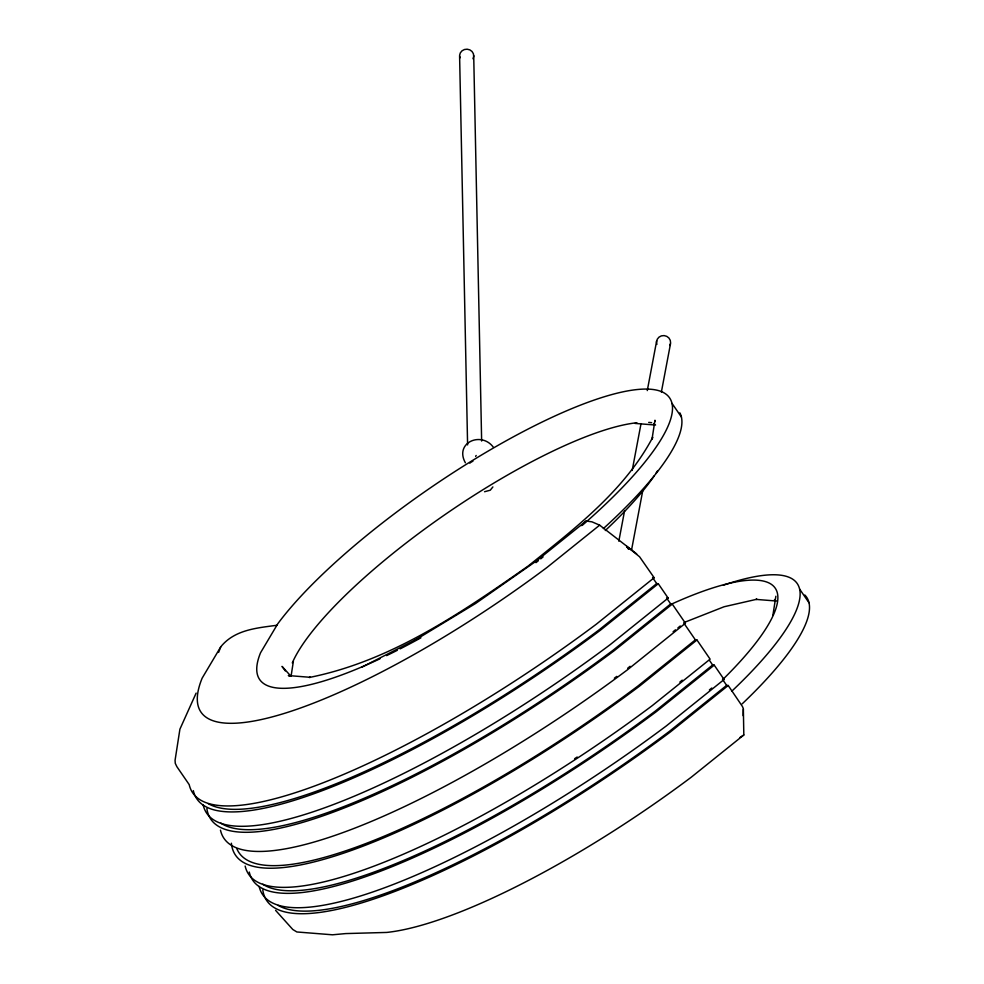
<?xml version="1.0" encoding="UTF-8"?>
<svg xmlns="http://www.w3.org/2000/svg" width="984" height="984" viewBox="0 0 984 984"><rect width="100%" height="100%" fill="white"/><g stroke="black" fill="none" stroke-linecap="round" stroke-linejoin="round"><path stroke-width="1.48" d="M278.152 905.391A363.809 89.667 -34.5 0 0 669.28 731.456L726.647 685.368L728.209 685.491L742.403 706.438L743.326 708.578L743.129 715.7M743.363 709.144L743.818 734.986L691.174 777.274A315.483 77.761 -34.5 0 1 386.638 932.438L345.692 933.582L332.531 934.8L296.873 931.971L292.814 929.511L275.582 910.348M291.092 676.069L293.38 661.334M772.883 615.369L775.872 596.218M618.825 541.212L624.52 511.09M632.195 470.426L641.014 423.735M647.275 390.599L656.66 340.894M631.507 550.216L642.884 489.958M661.371 392.062L670.485 343.859M218.596 652.417L220.797 646.771C234.623 629.698 256.787 628.013 276.885 625.27M196.136 693.093L179.912 729.169L175.066 760.312L175.275 763.35L176.862 766.659L189.199 784.617A368.053 90.713 -34.5 0 0 596.39 624.139L654.163 577.731L639.563 556.76L626.808 546.415L628.555 548.949M475.641 456.392L476.17 455.469M220.797 646.771L202.15 678.148A315.483 77.761 -34.5 0 0 547.006 567.448L599.65 525.161L636.685 553.894M492.886 486.932L490.266 490.204L484.558 491.717M581.15 525.616L586.132 521.016L591.999 521.852L599.65 525.161M586.132 521.016L536.464 560.917L475.53 603.524L413.452 641.138M535.972 562.651L538.334 560.745M540.696 558.851L543.07 556.944M203.184 804.974A368.053 90.713 -34.5 0 0 610.375 644.495L668.148 598.087L658.284 583.721L656.709 583.586L599.342 629.674A363.809 89.667 -34.5 0 1 208.227 803.62M658.284 583.721L600.498 630.129A368.053 90.713 -34.5 0 1 193.319 790.607M220.465 830.127A368.053 90.713 -34.5 0 0 627.657 669.649L685.43 623.229L672.269 604.078L670.694 603.942L613.339 650.03A363.809 89.667 -34.5 0 1 220.859 823.128M672.269 604.078L614.496 650.486A368.053 90.713 -34.5 0 1 206.861 808.565M627.694 668.234L630.08 666.303M673.105 631.74L675.491 629.821M677.89 627.903L680.276 625.984M245.151 866.043A368.053 90.713 -34.5 0 0 652.331 705.565L710.116 659.157L696.955 639.994L695.38 639.871L638.013 685.959A363.809 89.667 -34.5 0 1 236.923 848.909M696.955 639.994L639.169 686.414A368.053 90.713 -34.5 0 1 231.388 843.226M679.858 682.072L682.256 680.153M259.136 886.399A368.053 90.713 -34.5 0 0 666.328 725.921L724.101 679.514L714.224 665.135L712.65 665.012L655.295 711.1A363.809 89.667 -34.5 0 1 262.814 884.198M714.224 665.135L656.451 711.555A368.053 90.713 -34.5 0 1 249.26 872.033M709.378 689.944L711.776 688.025M728.209 685.491L670.436 731.911A368.053 90.713 -34.5 0 1 262.802 889.991M740.091 737.385L743.818 734.986M361.989 667.103L417.942 638.591M684.237 622.454L724.113 606.747L756.942 599.231L755.921 599.391L776.462 601.015M635.012 423.415L655.553 425.051M654.163 577.731L652.601 577.608L656.709 583.586M668.148 598.087L666.586 597.964L670.694 603.942M724.101 679.514L722.527 679.39L726.647 685.368M290.71 676.316L288.337 675.565L310.354 677.312L309.333 677.472C390.857 661.186 461.398 612.811 528.359 565.886C574.717 528.642 624.311 490.893 652.736 437.339L651.986 439.393L654.963 420.242L655.049 421.546M653.561 423.575L654.643 424.424M774.469 599.539L775.552 600.388M493.255 447.08C480.955 430.881 454.264 442.948 465.371 462.775M290.821 676.082L282.039 666.389L285.323 670.904M672.047 403.428L681.42 417.056M799.648 589.133L809.008 602.761M683.855 623.106L695.38 639.871M709.366 660.227L712.65 665.012M626.746 546.464L628.481 548.998M473.71 55.411L481.643 441.041M459.602 56.211L467.597 444.916M656.869 344.412A7.06 6.802 10.7 0 1 664.102 335.593A7.06 6.802 10.7 0 1 669.87 345.532M469.86 463.169A7.06 6.617 -1.2 0 1 472.91 461.287M459.946 57.908A7.06 6.617 -1.2 0 1 467.166 49.2A7.06 6.617 -1.2 0 1 472.972 58.769M616.808 676.389A363.809 89.667 -34.5 0 1 614.348 678.185M577.19 757.016A363.809 89.667 -34.5 0 1 574.656 758.676M582.184 525.431A248.718 61.303 -34.5 0 0 600.449 397.966A248.718 61.303 -34.5 0 0 277.746 623.819L260.551 652.761A248.718 61.303 -34.5 0 0 380.033 658.751M420.894 637.829A248.718 61.303 -34.5 0 1 400.131 648.874M397.388 650.264A248.718 61.303 -34.5 0 1 386.614 655.615M657.718 470.598A227.993 56.199 -34.5 0 1 656.008 473.243M654.2 475.924A227.993 56.199 -34.5 0 1 605.283 530.536M292.285 662.945A227.993 56.199 -34.5 0 1 442.013 516.674A227.993 56.199 -34.5 0 1 636.894 422.751M648.714 422.407A227.993 56.199 -34.5 0 1 651.642 422.689M679.858 412.849A248.718 61.303 -34.5 0 1 603.352 528.592M723.424 585.197A248.718 61.303 -34.5 0 1 731.727 691.26M804.826 595.025A248.718 61.303 -34.5 0 1 742.182 703.855M670.817 604.434A227.993 56.199 -34.5 0 1 723.289 679.046"/></g></svg>
